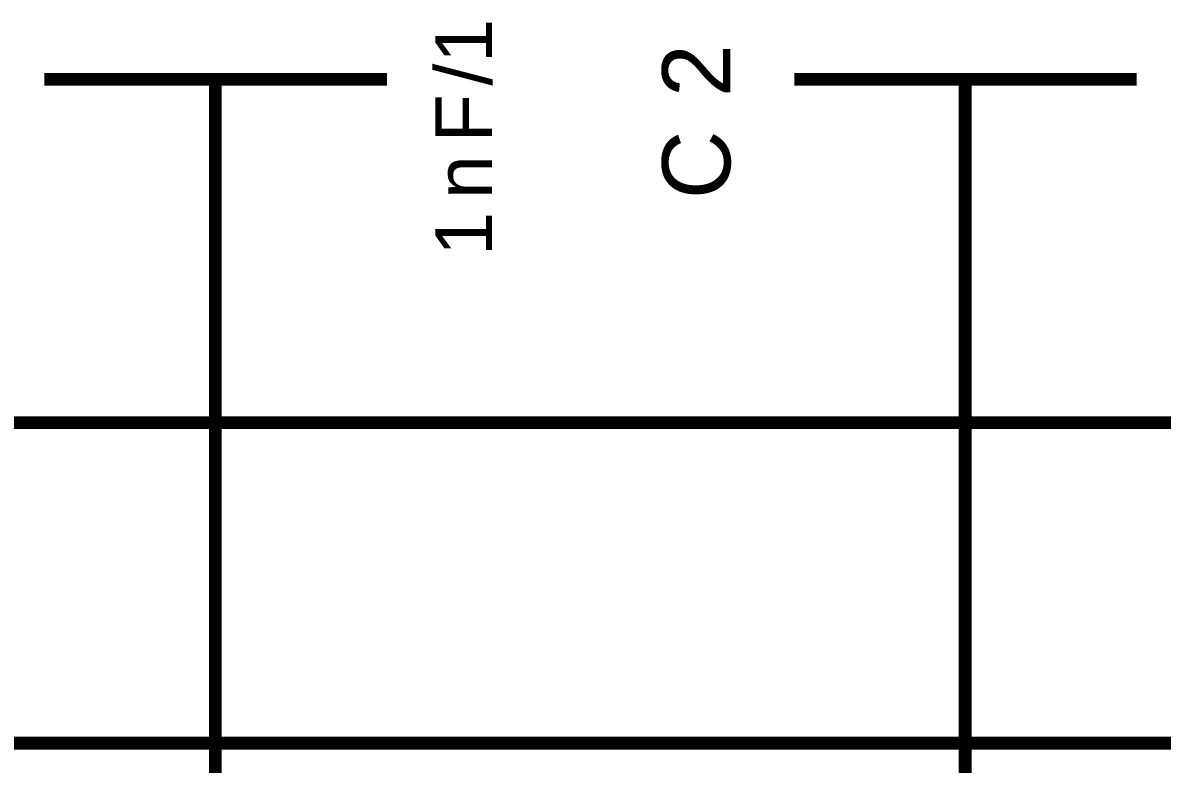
# Model space of a CAD drawing. Header units: millimetres. Extents: x -2024 to 917, y -725 to 13.
# Drawn here: x -1736 to -1709.41, y -534.65 to -517.34 of the extents above; entities that cross this region are included whole.
import ezdxf

# ---------------------------------------------------------------- set-up
doc = ezdxf.new("R2010")
doc.units = ezdxf.units.MM
doc.styles.get("Standard").update_dxf_attribs({"font": 'arial.ttf'})

msp = doc.modelspace()

# ---------------------------------------------------------------- linework, layer by layer
at = {"color": 7, "const_width": 0.3}
for points in [[(-1735.496, -518.663), (-1727.502, -518.663)], [(-1731.507, -518.663), (-1731.507, -521.677)], [(-1718.001, -518.663), (-1710.007, -518.663)], [(-1714.013, -518.663), (-1714.013, -521.677)], [(-1741.487, -541.664), (-1731.507, -541.664), (-1731.507, -521.677)], [(-1724.009, -549.165), (-1714.013, -549.165), (-1714.013, -521.677)], [(-1766.48, -526.678), (-1691.52, -526.678)], [(-1748.985, -534.162), (-1691.52, -534.162)]]:
    msp.add_lwpolyline(points, dxfattribs=at)

# ---------------------------------------------------------------- texts
at = {"color": 7}
for s, height, p in [('1', 1.325, (-1725.052, -518.283)), ('2', 1.59, (-1719.491, -519.077)), ('/', 1.325, (-1725.052, -518.812)), ('F', 1.325, (-1725.052, -520.137)), ('C', 1.59, (-1719.491, -521.462)), ('n', 1.325, (-1725.052, -521.462)), ('1', 1.325, (-1725.052, -522.787))]:
    msp.add_text(s, height=height, rotation=90, dxfattribs=at).set_placement(p)

doc.saveas('drawing.dxf')
